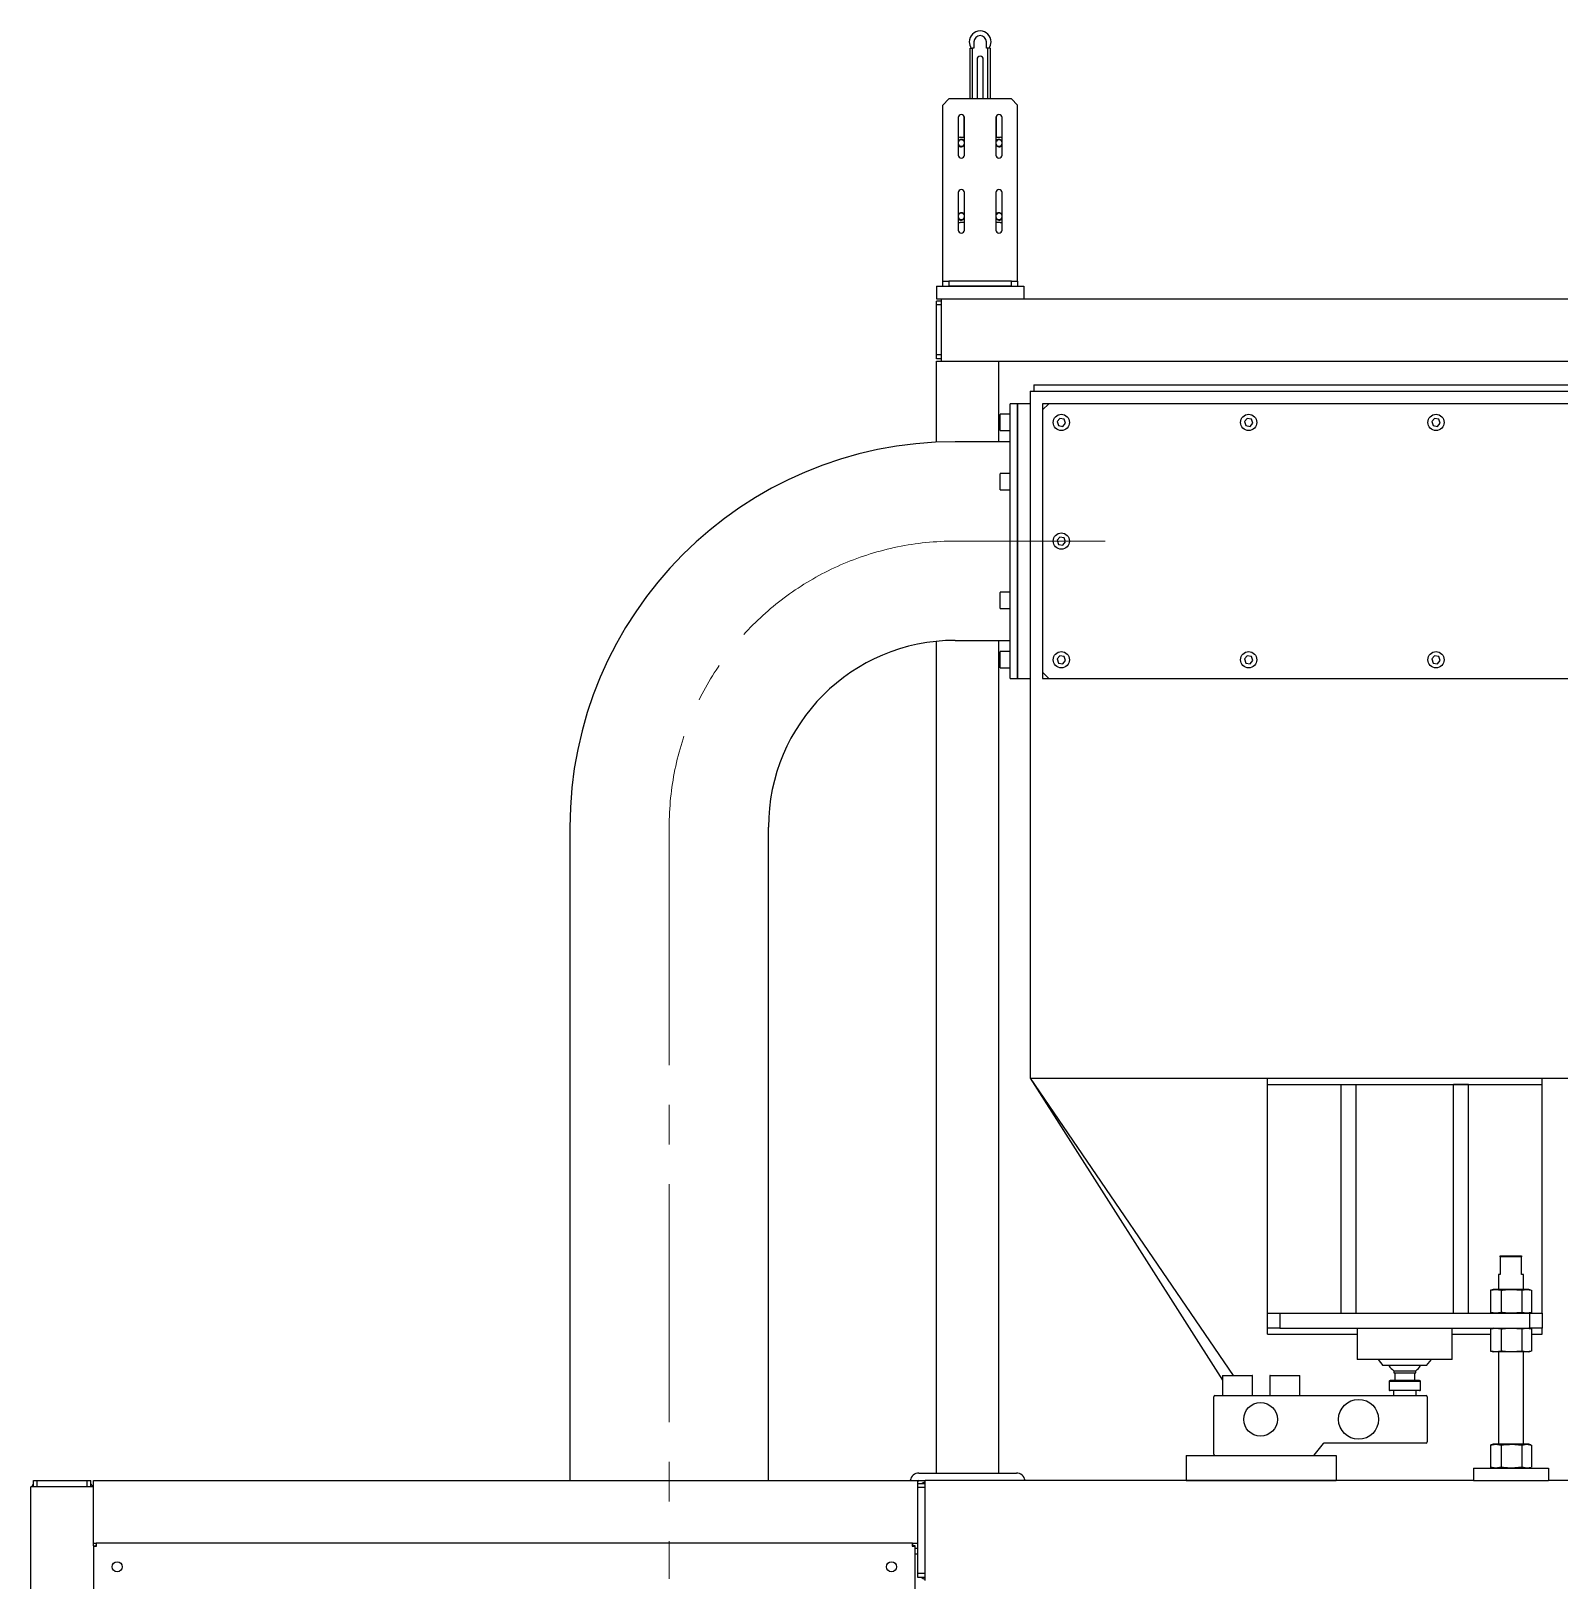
# Model space of a CAD drawing. Header units: millimetres. Extents: x 163705 to 1616509, y 81827 to 302547.
# Drawn here: x 1452886 to 1454109, y 144117 to 145357 of the extents above; entities that cross this region are included whole.
import ezdxf

# ---------------------------------------------------------------- set-up
doc = ezdxf.new("R2010")
doc.units = ezdxf.units.MM
doc.header["$LTSCALE"] = 10
doc.linetypes.add('CENTER2', pattern=[28.575, 19.05, -3.175, 3.175, -3.175])
doc.layers.add('1-中心线', color=1, linetype='CENTER2', lineweight=0)
doc.layers.add('1-隐线', color=8, linetype='Continuous')

# ---------------------------------------------------------------- blocks, each defined once
blk = doc.blocks.new('G$CABE3B3DF')
for p, q in [((963, 2452), (963, 2492.6)), ((963, 2492.6), (965, 2492.6)), ((965, 2452), (965, 2492.6)), ((966, 2492.6), (965, 2492.6)), ((966, 2497.6), (966, 2492.6)), ((976, 2492.6), (976, 2497.6)), ((977, 2492.6), (976, 2492.6)), ((979, 2492.6), (977, 2492.6)), ((977, 2492.6), (977, 2452)), ((979, 2492.6), (979, 2452)), ((968.5, 2483.6), (968.5, 2452)), ((973.5, 2452), (973.5, 2483.6)), ((946, 2452), (941, 2447)), ((941, 2307), (941, 2447)), ((996, 2452), (946, 2452)), ((1001, 2447), (996, 2452)), ((1001, 2307), (1001, 2447)), ((953.5, 2437), (953.5, 2407)), ((958.3, 2421.6), (958.3, 2437.9)), ((958.5, 2407), (958.5, 2437)), ((983.5, 2437), (983.5, 2407)), ((983.7, 2437.9), (983.7, 2421.6)), ((988.5, 2407), (988.5, 2437)), ((955, 2421.2), (958.5, 2421.2)), ((957.9, 2421.6), (957.9, 2421.2)), ((957.9, 2421.6), (958.5, 2421.6)), ((983.5, 2421.6), (984.1, 2421.6)), ((983.5, 2421.2), (987, 2421.2)), ((984.1, 2421.6), (984.1, 2421.2)), ((953.5, 2377), (953.5, 2347)), ((958.5, 2347), (958.5, 2377)), ((983.5, 2377), (983.5, 2347)), ((988.5, 2347), (988.5, 2377)), ((958.5, 2352.9), (955, 2352.9)), ((987, 2352.9), (983.5, 2352.9)), ((941, 2306), (941, 2307)), ((1001, 2306), (1001, 2307)), ((936, 2302), (936, 2292)), ((936, 2302), (1006, 2302)), ((941, 2302), (941, 2306)), ((941, 2306), (946, 2306)), ((946, 2306), (946, 2302)), ((996, 2306), (946, 2306)), ((996, 2302), (946, 2302)), ((996, 2302), (996, 2306)), ((996, 2306), (1001, 2306)), ((1001, 2306), (1001, 2302)), ((1006, 2302), (1006, 2292)), ((936, 2292), (1006, 2292)), ((940, 2290), (936, 2290)), ((936, 2287), (936, 2290)), ((940, 2287), (936, 2287)), ((936, 2247), (936, 2287)), ((940, 2284), (940, 2292)), ((940, 2250), (940, 2284)), ((1006, 2292), (1536, 2292)), ((940, 2247), (936, 2247)), ((936, 2244), (936, 2247)), ((940, 2242), (940, 2250)), ((940, 2244), (936, 2244)), ((936, 2177.1), (936, 2242)), ((936, 2242), (944, 2242)), ((944, 2242), (978, 2242)), ((978, 2242), (986, 2242)), ((986, 2177.5), (986, 2242)), ((986, 2242), (2636, 2242)), ((1014, 2223), (2608, 2223)), ((1014, 2223), (1014, 2218)), ((1001, 2208), (995, 2208)), ((995, 2098), (995, 2208)), ((1011, 2208), (1001, 2208)), ((1001, 2098), (1001, 2208)), ((1001, 2208), (1001, 1988)), ((1011, 2218), (1011, 1668)), ((1011, 2218), (2611, 2218)), ((1026, 2208), (1021, 2203)), ((1026, 2208), (1021, 2208)), ((1021, 2208), (1021, 2203)), ((1496, 2208), (1026, 2208)), ((987, 2186.6), (987, 2199.4)), ((995, 2199.5), (987.1, 2199.5)), ((1021, 2203), (1021, 1993)), ((1034.9, 2196.2), (1032.6, 2193.7)), ((1038.3, 2195.5), (1034.9, 2196.2)), ((1039.4, 2192.3), (1038.3, 2195.5)), ((1184.9, 2196.2), (1182.6, 2193.7)), ((1188.3, 2195.5), (1184.9, 2196.2)), ((1189.4, 2192.3), (1188.3, 2195.5)), ((1334.9, 2196.2), (1332.6, 2193.7)), ((1338.3, 2195.5), (1334.9, 2196.2)), ((1339.4, 2192.3), (1338.3, 2195.5)), ((987.1, 2186.5), (995, 2186.5)), ((1032.6, 2193.7), (1033.7, 2190.4)), ((1033.7, 2190.4), (1037.1, 2189.7)), ((1037.1, 2189.7), (1039.4, 2192.3)), ((1182.6, 2193.7), (1183.7, 2190.4)), ((1183.7, 2190.4), (1187.1, 2189.7)), ((1187.1, 2189.7), (1189.4, 2192.3)), ((1332.6, 2193.7), (1333.7, 2190.4)), ((1333.7, 2190.4), (1337.1, 2189.7)), ((1337.1, 2189.7), (1339.4, 2192.3)), ((995, 2177.5), (951, 2177.5)), ((987, 2139.1), (987, 2151.9)), ((995, 2152), (987.1, 2152)), ((987.1, 2139), (995, 2139)), ((995, 1988), (995, 2098)), ((1001, 1988), (1001, 2098)), ((1034.9, 2101.2), (1032.6, 2098.7)), ((1032.6, 2098.7), (1033.7, 2095.4)), ((1038.3, 2100.5), (1034.9, 2101.2)), ((1037.1, 2094.7), (1039.4, 2097.3)), ((1039.4, 2097.3), (1038.3, 2100.5)), ((1033.7, 2095.4), (1037.1, 2094.7)), ((987, 2044.1), (987, 2056.9)), ((995, 2057), (987.1, 2057)), ((987.1, 2044), (995, 2044)), ((936, 1352), (936, 2017.7)), ((951, 2018.5), (995, 2018.5)), ((986, 1352), (986, 2018.5)), ((987, 1996.6), (987, 2009.4)), ((995, 2009.5), (987.1, 2009.5)), ((987.1, 1996.5), (995, 1996.5)), ((1034.9, 2006.2), (1032.6, 2003.7)), ((1032.6, 2003.7), (1033.7, 2000.4)), ((1033.7, 2000.4), (1037.1, 1999.7)), ((1038.3, 2005.5), (1034.9, 2006.2)), ((1037.1, 1999.7), (1039.4, 2002.3)), ((1039.4, 2002.3), (1038.3, 2005.5)), ((1184.9, 2006.2), (1182.6, 2003.7)), ((1182.6, 2003.7), (1183.7, 2000.4)), ((1183.7, 2000.4), (1187.1, 1999.7)), ((1188.3, 2005.5), (1184.9, 2006.2)), ((1187.1, 1999.7), (1189.4, 2002.3)), ((1189.4, 2002.3), (1188.3, 2005.5)), ((1334.9, 2006.2), (1332.6, 2003.7)), ((1332.6, 2003.7), (1333.7, 2000.4)), ((1333.7, 2000.4), (1337.1, 1999.7)), ((1338.3, 2005.5), (1334.9, 2006.2)), ((1337.1, 1999.7), (1339.4, 2002.3)), ((1339.4, 2002.3), (1338.3, 2005.5)), ((995, 1988), (1001, 1988)), ((1001, 1988), (1011, 1988)), ((1021, 1993), (1026, 1988)), ((1021, 1993), (1021, 1988)), ((1021, 1988), (1026, 1988)), ((1026, 1988), (1496, 1988)), ((642.5, 1869), (642.5, 1346)), ((801.5, 1346), (801.5, 1869)), ((1011, 1668), (1165, 1426.4)), ((1011, 1668), (1173.7, 1430)), ((1011, 1668), (2611, 1668)), ((1201, 1668), (1421, 1668)), ((1201, 1662.9), (1201, 1668)), ((1201, 1480), (1201, 1662.9)), ((1201, 1662.9), (1421, 1662.9)), ((1260, 1480), (1260, 1662.9)), ((1260, 1662.9), (1272, 1662.9)), ((1272, 1480), (1272, 1662.9)), ((1362, 1662.9), (1350, 1662.9)), ((1350, 1480), (1350, 1662.9)), ((1362, 1480), (1362, 1662.9)), ((1421, 1662.9), (1421, 1668)), ((1421, 1480), (1421, 1662.9)), ((1387.5, 1526), (1404.5, 1526)), ((1387.5, 1525), (1387.5, 1526)), ((1404.5, 1526), (1404.5, 1525)), ((1387.5, 1525), (1387.5, 1511)), ((1404.5, 1525), (1387.5, 1525)), ((1404.5, 1511), (1404.5, 1525)), ((1386, 1511), (1386, 1499)), ((1387.5, 1511), (1386, 1511)), ((1406, 1511), (1404.5, 1511)), ((1406, 1499), (1406, 1511)), ((1379.5, 1498.4), (1383.9, 1499)), ((1379.5, 1498.4), (1379.5, 1480.6)), ((1379.9, 1498.4), (1379.5, 1498.4)), ((1381.7, 1499), (1379.9, 1498.5)), ((1383.9, 1499), (1381.7, 1499)), ((1383.9, 1499), (1388.3, 1498.4)), ((1396.5, 1499), (1383.9, 1499)), ((1388.3, 1498.4), (1388.3, 1480.6)), ((1396.5, 1499), (1404.8, 1498.4)), ((1408.6, 1499), (1396.5, 1499)), ((1404.8, 1498.4), (1408.6, 1499)), ((1404.8, 1498.4), (1404.8, 1480.6)), ((1408.6, 1499), (1412.1, 1498.4)), ((1410.3, 1499), (1408.6, 1499)), ((1412.1, 1498.5), (1410.3, 1499)), ((1412.5, 1498.4), (1412.5, 1480.6)), ((1201, 1468), (1201, 1480)), ((1201, 1480), (1211, 1480)), ((1211, 1480), (1211, 1468)), ((1211, 1480), (1411, 1480)), ((1383.9, 1480), (1379.5, 1480.6)), ((1379.5, 1480.6), (1379.9, 1480.5)), ((1379.9, 1480.5), (1381.7, 1480)), ((1383.9, 1480), (1381.7, 1480)), ((1388.3, 1480.6), (1383.9, 1480)), ((1396.5, 1480), (1383.9, 1480)), ((1386, 1480), (1386, 1480)), ((1404.8, 1480.6), (1396.5, 1480)), ((1408.6, 1480), (1396.5, 1480)), ((1408.6, 1480), (1404.8, 1480.6)), ((1406, 1480), (1406, 1480)), ((1412.1, 1480.5), (1408.6, 1480)), ((1410.3, 1480), (1408.6, 1480)), ((1410.3, 1480), (1412.1, 1480.5)), ((1411, 1468), (1411, 1480)), ((1411, 1480), (1421, 1480)), ((1421, 1480), (1421, 1468)), ((1211, 1468), (1201, 1468)), ((1201, 1463.1), (1201, 1468)), ((1211, 1468), (1411, 1468)), ((1273, 1468), (1273, 1443)), ((1349, 1443), (1349, 1468)), ((1379.5, 1467.4), (1383.9, 1468)), ((1379.5, 1467.4), (1379.5, 1449.6)), ((1379.9, 1467.4), (1379.5, 1467.4)), ((1381.7, 1468), (1379.9, 1467.5)), ((1383.9, 1468), (1388.3, 1467.4)), ((1388.3, 1467.4), (1388.3, 1449.6)), ((1396.5, 1468), (1404.8, 1467.4)), ((1404.8, 1467.4), (1408.6, 1468)), ((1404.8, 1467.4), (1404.8, 1449.6)), ((1408.6, 1468), (1412.1, 1467.4)), ((1412.1, 1467.5), (1410.3, 1468)), ((1421, 1468), (1411, 1468)), ((1412.5, 1467.4), (1412.5, 1449.6)), ((1421, 1463.1), (1421, 1468)), ((1201, 1463.1), (1273, 1463.1)), ((1349, 1463.1), (1379.5, 1463.1)), ((1412.5, 1463.1), (1421, 1463.1)), ((1311, 1443), (1273, 1443)), ((1289.6, 1443), (1293.5, 1438)), ((1349, 1443), (1311, 1443)), ((1328.5, 1438), (1332.4, 1443)), ((1383.9, 1449), (1379.5, 1449.6)), ((1379.5, 1449.6), (1379.9, 1449.5)), ((1379.9, 1449.5), (1381.7, 1449)), ((1383.9, 1449), (1381.7, 1449)), ((1388.3, 1449.6), (1383.9, 1449)), ((1396.5, 1449), (1383.9, 1449)), ((1386, 1449), (1386, 1375)), ((1404.8, 1449.6), (1396.5, 1449)), ((1408.6, 1449), (1396.5, 1449)), ((1408.6, 1449), (1404.8, 1449.6)), ((1406, 1375), (1406, 1449)), ((1412.1, 1449.5), (1408.6, 1449)), ((1410.3, 1449), (1408.6, 1449)), ((1410.3, 1449), (1412.1, 1449.5)), ((1165, 1429.9), (1165, 1414)), ((1165.1, 1430), (1165.5, 1430)), ((1165.5, 1430), (1188.9, 1430)), ((1189, 1414), (1189, 1429.9)), ((1203, 1429.9), (1203, 1414)), ((1203.1, 1430), (1204.1, 1430)), ((1204.1, 1430), (1226.9, 1430)), ((1227, 1414), (1227, 1429.9)), ((1328.5, 1438), (1293.5, 1438)), ((1322.8, 1426), (1299.2, 1426)), ((1302.2, 1433.8), (1302.2, 1432.2)), ((1302.2, 1433.8), (1319.8, 1433.8)), ((1302.2, 1432.2), (1319.8, 1432.2)), ((1303, 1432.2), (1303, 1426)), ((1319, 1426), (1319, 1432.2)), ((1319.8, 1432.2), (1319.8, 1433.8)), ((1159, 1414), (1328, 1414)), ((1298.4, 1425.6), (1298.4, 1418.4)), ((1298.4, 1425.6), (1323.6, 1425.6)), ((1298.4, 1418.4), (1323.6, 1418.4)), ((1322.8, 1418), (1299.2, 1418)), ((1302, 1418), (1302, 1414)), ((1320, 1414), (1320, 1418)), ((1323.6, 1418.4), (1323.6, 1425.6)), ((1158, 1367), (1158, 1413)), ((1329, 1413), (1329, 1377)), ((1136, 1366), (1136, 1346)), ((1136, 1366), (1256, 1366)), ((1245.7, 1375.6), (1238.3, 1366.3)), ((1328, 1376), (1246.5, 1376)), ((1256, 1366), (1256, 1346)), ((1379.5, 1374.4), (1383.9, 1375)), ((1379.5, 1374.4), (1379.5, 1356.6)), ((1379.9, 1374.4), (1379.5, 1374.4)), ((1381.7, 1375), (1379.9, 1374.5)), ((1383.9, 1375), (1381.7, 1375)), ((1383.9, 1375), (1388.3, 1374.4)), ((1396.5, 1375), (1383.9, 1375)), ((1388.3, 1374.4), (1388.3, 1356.6)), ((1396.5, 1375), (1404.8, 1374.4)), ((1408.6, 1375), (1396.5, 1375)), ((1404.8, 1374.4), (1408.6, 1375)), ((1404.8, 1374.4), (1404.8, 1356.6)), ((1408.6, 1375), (1412.1, 1374.4)), ((1410.3, 1375), (1408.6, 1375)), ((1412.1, 1374.5), (1410.3, 1375)), ((1412.5, 1374.4), (1412.5, 1356.6)), ((922, 1352), (1000, 1352)), ((1366, 1356), (1426, 1356)), ((1366, 1356), (1366, 1346)), ((1383.9, 1356), (1379.5, 1356.6)), ((1379.5, 1356.6), (1379.9, 1356.5)), ((1379.9, 1356.5), (1381.7, 1356)), ((1388.3, 1356.6), (1383.9, 1356)), ((1404.8, 1356.6), (1396.5, 1356)), ((1408.6, 1356), (1404.8, 1356.6)), ((1412.1, 1356.5), (1408.6, 1356)), ((1410.3, 1356), (1412.1, 1356.5)), ((1426, 1356), (1426, 1346)), ((211, 646), (211, 1341)), ((219, 1341), (211, 1341)), ((213, 1341), (213, 1346)), ((213, 1346), (216, 1346)), ((216, 1341), (216, 1346)), ((216, 1346), (256, 1346)), ((253, 1341), (219, 1341)), ((261, 1341), (253, 1341)), ((256, 1341), (256, 1346)), ((256, 1346), (259, 1346)), ((259, 1341), (259, 1346)), ((261, 1346), (921, 1346)), ((261, 1338), (261, 1346)), ((921, 1338), (921, 1346)), ((927, 1343.5), (921, 1343.5)), ((927, 1340.5), (921, 1340.5)), ((922, 1346), (927, 1346)), ((1366, 1346), (927, 1346)), ((927, 1336), (927, 1346)), ((1136, 1346), (1256, 1346)), ((1366, 1346), (1426, 1346)), ((2695, 1346), (1426, 1346)), ((261, 1304), (261, 1338)), ((921, 1304), (921, 1338)), ((927, 1276), (927, 1336)), ((261, 1296), (261, 1304)), ((921, 1298.2), (921, 1304)), ((261, 1293.8), (261, 1296)), ((261, 1296), (263.2, 1296)), ((261, 1293.8), (261, 650.2)), ((261, 1293.8), (262.5, 1293.8)), ((263.2, 1296), (263.2, 1294.5)), ((916.8, 1296), (263.2, 1296)), ((916.8, 1296), (916.8, 1294.5)), ((916.8, 1296), (921, 1296)), ((919, 1293.8), (917.5, 1293.8)), ((919, 650.2), (919, 1293.8)), ((919, 1292), (921, 1292)), ((921, 1271.5), (921, 1298.2)), ((921, 1287), (919, 1287)), ((927, 1271.5), (921, 1271.5)), ((921, 1268.5), (921, 1271.5)), ((927, 1268.5), (921, 1268.5)), ((927, 1266), (927, 1276))]:
    blk.add_line(p, q)
at = {"flags": 128}
for points in [[(955, 2421.2), (954.2, 2421.1), (953.5, 2420.9)], [(988.5, 2420.9), (987.8, 2421.1), (987, 2421.2)], [(953.5, 2353.2), (954.2, 2352.9), (955, 2352.9)], [(987, 2352.9), (987.8, 2352.9), (988.5, 2353.2)], [(927, 1345.1), (925.4, 1344.3), (924.4, 1343.5)], [(924.4, 1268.5), (925.4, 1267.7), (927, 1266.8)]]:
    blk.add_lwpolyline(points, dxfattribs=at)
for centre, radius in [((1036, 2193), 6.5), ((1186, 2193), 6.5), ((1336, 2193), 6.5), ((1036, 2098), 6.5), ((1036, 2003), 6.5), ((1186, 2003), 6.5), ((1336, 2003), 6.5), ((1195.5, 1395), 13.5), ((1274, 1395), 16), ((280, 1277), 4), ((900, 1277), 4)]:
    blk.add_circle(centre, radius)
for centre, radius, start, end in [((971, 2497.6), 8.75, 0, 180), ((971, 2497.6), 8.75, 180, 214.8499), ((971, 2497.6), 5, 0, 180), ((971, 2497.6), 8.75, 325.1501, 0), ((971, 2483.6), 2.5, 0, 180), ((956, 2437), 2.5, 0, 180), ((986, 2437), 2.5, 0, 180), ((955.9, 2416.6), 3, 29.9264, 143.1301), ((955.9, 2416.6), 2.6, 0, 157.3801), ((986.1, 2416.6), 3, 36.8699, 150.0736), ((986.1, 2416.6), 2.6, 22.6199, 180), ((955.9, 2416.6), 2.6, 202.6199, 0), ((955.9, 2416.6), 3, 216.8699, 330.0736), ((956, 2407), 2.5, 180, 0), ((986.1, 2416.6), 2.6, 180, 337.3801), ((986.1, 2416.6), 3, 209.9264, 323.1301), ((986, 2407), 2.5, 180, 0), ((956, 2377), 2.5, 0, 180), ((986, 2377), 2.5, 0, 180), ((955.9, 2357.9), 3, 29.9264, 143.1301), ((955.9, 2357.9), 2.6, 0, 157.3801), ((955.9, 2357.9), 2.6, 202.6199, 0), ((955.9, 2357.9), 3, 216.8699, 330.0736), ((986.1, 2357.9), 3, 36.8699, 150.0736), ((986.1, 2357.9), 2.6, 22.6199, 180), ((986.1, 2357.9), 2.6, 180, 337.3801), ((986.1, 2357.9), 3, 209.9264, 323.1301), ((956, 2347), 2.5, 180, 0), ((986, 2347), 2.5, 180, 0), ((987.1, 2199.4), 0.1, 90, 180), ((987.1, 2186.6), 0.1, 180, 270), ((951, 1869), 308.5, 90, 180), ((987.1, 2151.9), 0.1, 90, 180), ((987.1, 2139.1), 0.1, 180, 270), ((987.1, 2056.9), 0.1, 90, 180), ((987.1, 2044.1), 0.1, 180, 270), ((951, 1869), 149.5, 90, 180), ((987.1, 2009.4), 0.1, 90, 180), ((987.1, 1996.6), 0.1, 180, 270), ((1165.1, 1429.9), 0.1, 90, 180), ((1188.9, 1429.9), 0.1, 0, 90), ((1203.1, 1429.9), 0.1, 90, 180), ((1226.9, 1429.9), 0.1, 0, 90), ((1311, 1446), 15, 212.2476, 233.927), ((1311, 1446), 15, 306.073, 327.7524), ((1159, 1413), 1, 90, 180), ((1328, 1413), 1, 0, 90), ((1328, 1377), 1, 270, 0), ((1159, 1367), 1, 180, 270), ((1237.5, 1367), 1, 270, 321.3402), ((1246.5, 1375), 1, 90, 141.3402), ((922, 1345), 7, 90, 171.7868), ((1000, 1345), 7, 8.2132, 90), ((219, 1338), 8, 138.5904, 157.9757), ((253, 1338), 8, 22.0243, 41.4096), ((922, 1345), 1, 90, 180)]:
    blk.add_arc(centre, radius, start, end)
for centre, major_axis, start_param, end_param in [((1299.2, 1425.2), (-0.924, 0), 4.712389, 5.759587), ((1322.8, 1425.2), (0.924, 0), 0.523599, 1.570796), ((1299.2, 1418.8), (-0.924, 0), 0.523599, 1.570796), ((1322.8, 1418.8), (0.924, 0), 4.712389, 5.759587)]:
    blk.add_ellipse(centre, major_axis=major_axis, ratio=0.866025, start_param=start_param, end_param=end_param)
for points, knots in [([(1388.3, 1498.4), (1388.9, 1498.5), (1391.7, 1498.8), (1394.4, 1498.9), (1396.5, 1499)], [0, 0, 0, 0, 0.225037, 1, 1, 1, 1]), ([(1396.5, 1480), (1394.4, 1480), (1391.7, 1480.1), (1388.9, 1480.5), (1388.3, 1480.6)], [0, 0, 0, 0, 0.774963, 1, 1, 1, 1]), ([(1388.3, 1467.4), (1388.9, 1467.5), (1391.7, 1467.8), (1394.4, 1467.9), (1396.5, 1468)], [0, 0, 0, 0, 0.225037, 1, 1, 1, 1]), ([(1396.5, 1449), (1394.4, 1449), (1391.7, 1449.1), (1388.9, 1449.5), (1388.3, 1449.6)], [0, 0, 0, 0, 0.774963, 1, 1, 1, 1]), ([(1388.3, 1374.4), (1388.9, 1374.5), (1391.7, 1374.8), (1394.4, 1374.9), (1396.5, 1375)], [0, 0, 0, 0, 0.225037, 1, 1, 1, 1]), ([(1396.5, 1356), (1394.4, 1356), (1391.7, 1356.1), (1388.9, 1356.5), (1388.3, 1356.6)], [0, 0, 0, 0, 0.774963, 1, 1, 1, 1])]:
    blk.add_open_spline(points, degree=3, knots=knots)
for points in [[(261, 1293.8), (261, 1293.7), (261.1, 1293.7), (261.7, 1293.6), (262.5, 1293.5), (263.2, 1293.5), (263.5, 1293.5)], [(262.5, 1293.8), (262.5, 1293.7), (262.5, 1293.7), (262.8, 1293.6), (263.1, 1293.5), (263.4, 1293.5), (263.5, 1293.5)], [(263.5, 1293.5), (263.5, 1293.8), (263.4, 1294.4), (263.4, 1295.3), (263.3, 1295.9), (263.2, 1295.9), (263.2, 1296)], [(263.5, 1293.5), (263.5, 1293.6), (263.4, 1293.9), (263.4, 1294.2), (263.3, 1294.4), (263.2, 1294.5), (263.2, 1294.5)], [(916.8, 1296), (916.8, 1295.9), (916.7, 1295.9), (916.6, 1295.3), (916.6, 1294.4), (916.5, 1293.8), (916.5, 1293.5)], [(916.8, 1294.5), (916.8, 1294.5), (916.7, 1294.4), (916.6, 1294.2), (916.6, 1293.9), (916.5, 1293.6), (916.5, 1293.5)], [(916.5, 1293.5), (916.8, 1293.5), (917.5, 1293.5), (918.3, 1293.6), (918.9, 1293.7), (919, 1293.7), (919, 1293.8)], [(916.5, 1293.5), (916.6, 1293.5), (916.9, 1293.5), (917.2, 1293.6), (917.5, 1293.7), (917.5, 1293.7), (917.5, 1293.8)]]:
    blk.add_open_spline(points, degree=3)
at = {"layer": '1-中心线'}
for p, q in [((1071, 2098), (951, 2098)), ((722, 1869), (722, 1267.2))]:
    blk.add_line(p, q, dxfattribs=at)
blk.add_arc((951, 1869), 229, 90, 180, dxfattribs=at)

msp = doc.modelspace()

# ---------------------------------------------------------------- block references
at = {"layer": '1-隐线'}
msp.add_blockref('G$CABE3B3DF', (1452674.648, 142850.866), dxfattribs=at)

doc.saveas('drawing.dxf')
